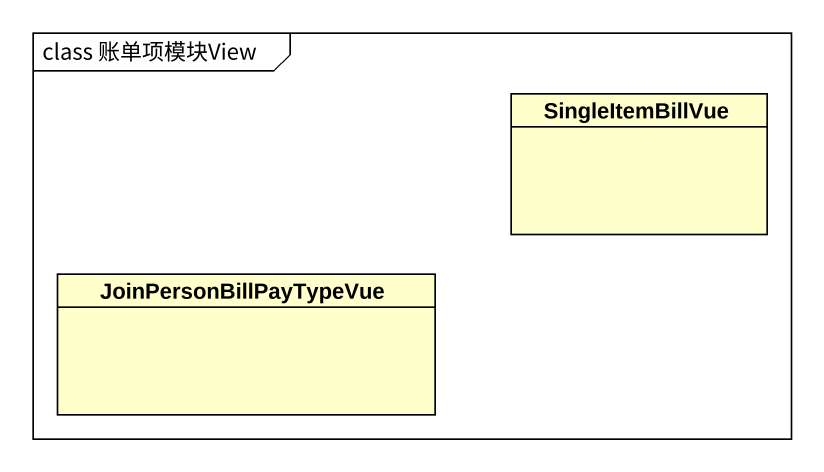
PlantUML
@startuml
mainframe class 账单项模块View
hide circle
hide empty members
class SingleItemBillVue
class JoinPersonBillPayTypeVue
@enduml
